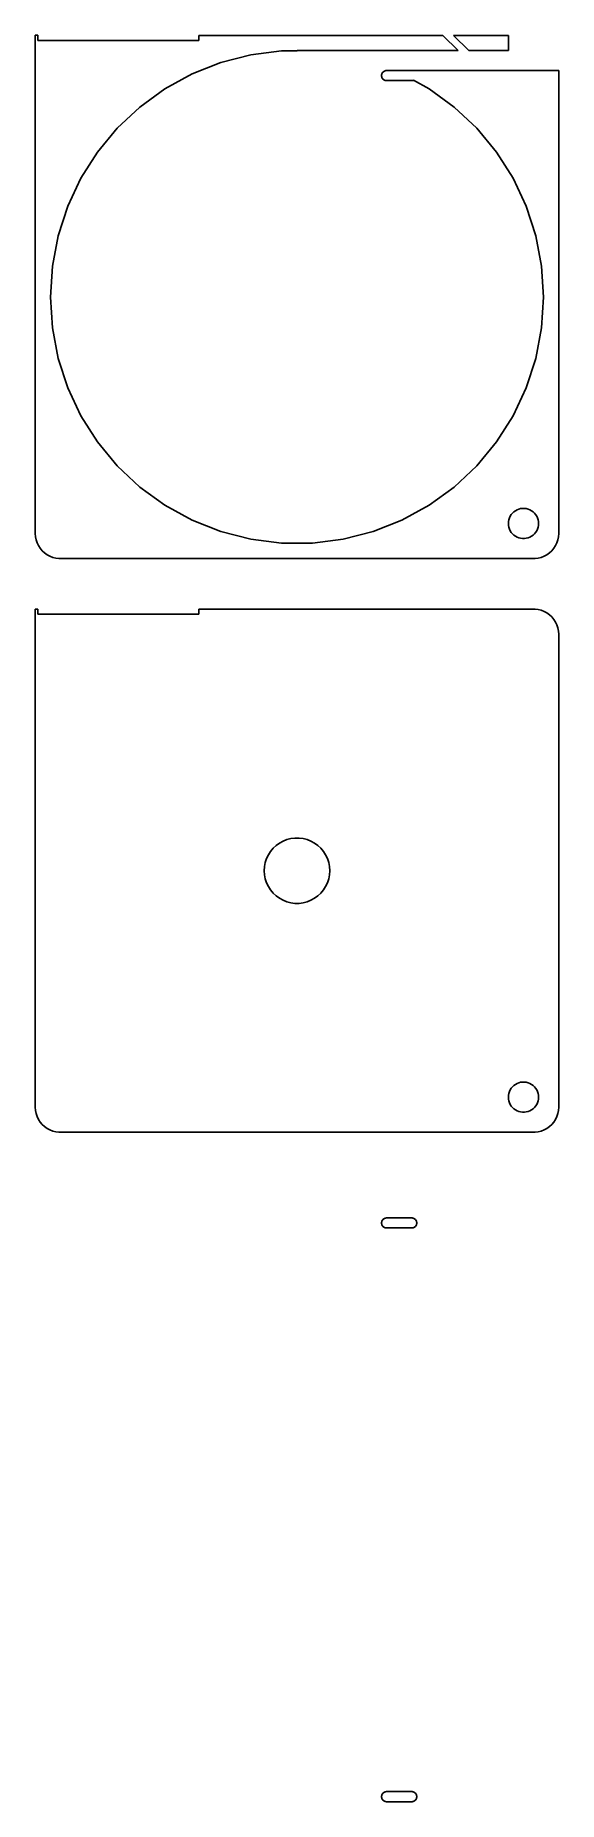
# Model space of a CAD drawing. Header units: metres. Extents: x -52 to 52, y 43 to 394.
import ezdxf

# ---------------------------------------------------------------- set-up
doc = ezdxf.new("R2010")
doc.units = ezdxf.units.M

msp = doc.modelspace()

# ---------------------------------------------------------------- linework, layer by layer
for p, q in [((-51.5, 394), (-52, 394)), ((-52, 394), (-52, 295)), ((-51.5, 393), (-51.5, 394)), ((29.0099, 393.99), (-19.5, 393.99)), ((-19.5, 393.99), (-19.5, 393)), ((32, 391), (29.0099, 393.99)), ((42, 393.99), (31.1312, 393.99)), ((31.1312, 393.99), (34.1213, 391)), ((42, 391), (42, 393.99)), ((-19.5, 393), (-51.5, 393)), ((-15.1418, 388.602), (-9.18167, 390.132)), ((-9.18167, 390.132), (-3.07672, 390.903)), ((-3.07672, 390.903), (0, 390.903)), ((0, 390.903), (0, 391)), ((0, 391), (32, 391)), ((34.1213, 391), (42, 391)), ((-26.2555, 383.372), (-20.8632, 386.337)), ((-20.8632, 386.337), (-15.1418, 388.602)), ((16.8189, 386.125), (16.811, 386)), ((16.8424, 386.249), (16.8189, 386.125)), ((16.8812, 386.368), (16.8424, 386.249)), ((16.9347, 386.482), (16.8812, 386.368)), ((17.002, 386.588), (16.9347, 386.482)), ((17.082, 386.685), (17.002, 386.588)), ((17.1736, 386.771), (17.082, 386.685)), ((17.2752, 386.844), (17.1736, 386.771)), ((17.3852, 386.905), (17.2752, 386.844)), ((17.502, 386.951), (17.3852, 386.905)), ((17.6236, 386.982), (17.502, 386.951)), ((17.7482, 386.998), (17.6236, 386.982)), ((19.1924, 386.998), (17.7482, 386.998)), ((52, 387), (19.1874, 387)), ((19.1874, 387), (19.1924, 386.998)), ((52, 295), (52, 387)), ((-31.2338, 379.755), (-26.2555, 383.372)), ((16.811, 386), (16.8189, 385.875)), ((16.8189, 385.875), (16.8424, 385.751)), ((16.8424, 385.751), (16.8812, 385.632)), ((16.8812, 385.632), (16.9347, 385.518)), ((16.9347, 385.518), (17.002, 385.412)), ((17.002, 385.412), (17.082, 385.315)), ((17.082, 385.315), (17.1736, 385.229)), ((17.1736, 385.229), (17.2752, 385.156)), ((17.2752, 385.156), (17.3852, 385.095)), ((17.3852, 385.095), (17.502, 385.049)), ((17.502, 385.049), (17.6236, 385.018)), ((17.6236, 385.018), (17.7482, 385.002)), ((17.7482, 385.002), (22.8738, 385.002)), ((22.8738, 385.002), (22.9984, 385.018)), ((22.9984, 385.018), (23.12, 385.049)), ((23.12, 385.049), (23.1696, 385.069)), ((23.1696, 385.069), (26.2555, 383.372)), ((26.2555, 383.372), (31.2338, 379.755)), ((-35.7195, 375.543), (-31.2338, 379.755)), ((31.2338, 379.755), (35.7195, 375.543)), ((-39.6418, 370.801), (-35.7195, 375.543)), ((35.7195, 375.543), (39.6418, 370.801)), ((-42.939, 365.606), (-39.6418, 370.801)), ((39.6418, 370.801), (42.939, 365.606)), ((-45.559, 360.038), (-42.939, 365.606)), ((42.939, 365.606), (45.559, 360.038)), ((-47.4606, 354.186), (-45.559, 360.038)), ((45.559, 360.038), (47.4606, 354.186)), ((-48.6136, 348.141), (-47.4606, 354.186)), ((47.4606, 354.186), (48.6136, 348.141)), ((-49, 342), (-48.6136, 348.141)), ((48.6136, 348.141), (49, 342)), ((-48.6136, 335.859), (-49, 342)), ((49, 342), (48.6136, 335.859)), ((-47.4606, 329.814), (-48.6136, 335.859)), ((48.6136, 335.859), (47.4606, 329.814)), ((-45.559, 323.962), (-47.4606, 329.814)), ((47.4606, 329.814), (45.559, 323.962)), ((-42.939, 318.394), (-45.559, 323.962)), ((45.559, 323.962), (42.939, 318.394)), ((-39.6418, 313.199), (-42.939, 318.394)), ((42.939, 318.394), (39.6418, 313.199)), ((-35.7195, 308.457), (-39.6418, 313.199)), ((39.6418, 313.199), (35.7195, 308.457)), ((-31.2338, 304.245), (-35.7195, 308.457)), ((35.7195, 308.457), (31.2338, 304.245)), ((-26.2555, 300.628), (-31.2338, 304.245)), ((31.2338, 304.245), (26.2555, 300.628)), ((-20.8632, 297.663), (-26.2555, 300.628)), ((26.2555, 300.628), (20.8632, 297.663)), ((42.2107, 298.104), (42.3711, 298.445)), ((42.3711, 298.445), (42.5729, 298.763)), ((42.5729, 298.763), (42.8131, 299.054)), ((42.8131, 299.054), (43.0877, 299.312)), ((43.0877, 299.312), (43.3925, 299.533)), ((43.3925, 299.533), (43.7227, 299.714)), ((43.7227, 299.714), (44.0729, 299.853)), ((44.0729, 299.853), (44.4379, 299.947)), ((44.4379, 299.947), (44.8116, 299.994)), ((44.8116, 299.994), (45.1884, 299.994)), ((45.1884, 299.994), (45.5621, 299.947)), ((45.5621, 299.947), (45.927, 299.853)), ((45.927, 299.853), (46.2773, 299.714)), ((46.2773, 299.714), (46.6075, 299.533)), ((46.6075, 299.533), (46.9123, 299.312)), ((46.9123, 299.312), (47.1869, 299.054)), ((47.1869, 299.054), (47.427, 298.763)), ((47.427, 298.763), (47.6289, 298.445)), ((47.6289, 298.445), (47.7893, 298.104)), ((-52, 295), (-51.9606, 294.373)), ((-15.1418, 295.398), (-20.8632, 297.663)), ((-9.18167, 293.868), (-15.1418, 295.398)), ((15.1418, 295.398), (9.18167, 293.868)), ((20.8632, 297.663), (15.1418, 295.398)), ((42, 297), (42.0237, 297.376)), ((42.0237, 296.624), (42, 297)), ((42.0237, 297.376), (42.0942, 297.746)), ((42.0942, 296.254), (42.0237, 296.624)), ((42.0942, 297.746), (42.2107, 298.104)), ((42.2107, 295.896), (42.0942, 296.254)), ((42.3711, 295.555), (42.2107, 295.896)), ((42.5729, 295.237), (42.3711, 295.555)), ((42.8131, 294.946), (42.5729, 295.237)), ((43.0877, 294.688), (42.8131, 294.946)), ((47.1869, 294.946), (46.9123, 294.688)), ((47.427, 295.237), (47.1869, 294.946)), ((47.6289, 295.555), (47.427, 295.237)), ((47.7893, 295.896), (47.6289, 295.555)), ((47.7893, 298.104), (47.9057, 297.746)), ((47.9057, 296.254), (47.7893, 295.896)), ((47.9057, 297.746), (47.9763, 297.376)), ((47.9763, 296.624), (47.9057, 296.254)), ((47.9763, 297.376), (48, 297)), ((48, 297), (47.9763, 296.624)), ((51.9606, 294.373), (52, 295)), ((-51.9606, 294.373), (-51.8429, 293.757)), ((-51.8429, 293.757), (-51.6489, 293.159)), ((-51.6489, 293.159), (-51.3815, 292.591)), ((-51.3815, 292.591), (-51.0451, 292.061)), ((-51.0451, 292.061), (-50.6448, 291.577)), ((-50.6448, 291.577), (-50.1871, 291.147)), ((-3.07672, 293.097), (-9.18167, 293.868)), ((3.07672, 293.097), (-3.07672, 293.097)), ((9.18167, 293.868), (3.07672, 293.097)), ((43.3925, 294.467), (43.0877, 294.688)), ((43.7227, 294.286), (43.3925, 294.467)), ((44.0729, 294.147), (43.7227, 294.286)), ((44.4379, 294.053), (44.0729, 294.147)), ((44.8116, 294.006), (44.4379, 294.053)), ((45.1884, 294.006), (44.8116, 294.006)), ((45.5621, 294.053), (45.1884, 294.006)), ((45.927, 294.147), (45.5621, 294.053)), ((46.2773, 294.286), (45.927, 294.147)), ((46.6075, 294.467), (46.2773, 294.286)), ((46.9123, 294.688), (46.6075, 294.467)), ((50.1871, 291.147), (50.6448, 291.577)), ((50.6448, 291.577), (51.0451, 292.061)), ((51.0451, 292.061), (51.3815, 292.591)), ((51.3815, 292.591), (51.6489, 293.159)), ((51.6489, 293.159), (51.8429, 293.757)), ((51.8429, 293.757), (51.9606, 294.373)), ((-50.1871, 291.147), (-49.6791, 290.778)), ((-49.6791, 290.778), (-49.1289, 290.476)), ((-49.1289, 290.476), (-48.5451, 290.245)), ((-48.5451, 290.245), (-47.9369, 290.089)), ((-47.9369, 290.089), (-47.3139, 290.01)), ((-47.3139, 290.01), (47.3139, 290.01)), ((47.3139, 290.01), (47.9369, 290.089)), ((47.9369, 290.089), (48.5451, 290.245)), ((48.5451, 290.245), (49.1289, 290.476)), ((49.1289, 290.476), (49.6791, 290.778)), ((49.6791, 290.778), (50.1871, 291.147)), ((-51.5, 280), (-52, 280)), ((-52, 280), (-52, 181)), ((-51.5, 279), (-51.5, 280)), ((-19.5, 279), (-51.5, 279)), ((47.3139, 279.99), (-19.5, 279.99)), ((-19.5, 279.99), (-19.5, 279)), ((47.9369, 279.911), (47.3139, 279.99)), ((48.5451, 279.755), (47.9369, 279.911)), ((49.1289, 279.524), (48.5451, 279.755)), ((49.6791, 279.222), (49.1289, 279.524)), ((50.1871, 278.853), (49.6791, 279.222)), ((50.6448, 278.423), (50.1871, 278.853)), ((51.0451, 277.939), (50.6448, 278.423)), ((51.3815, 277.409), (51.0451, 277.939)), ((51.6489, 276.841), (51.3815, 277.409)), ((51.8429, 276.243), (51.6489, 276.841)), ((51.9606, 275.627), (51.8429, 276.243)), ((52, 275), (51.9606, 275.627)), ((52, 181), (52, 275)), ((-5.69598, 231.131), (-5.25861, 231.821)), ((-5.25861, 231.821), (-4.73828, 232.45)), ((-4.73828, 232.45), (-4.14325, 233.008)), ((-4.14325, 233.008), (-3.48286, 233.488)), ((-3.48286, 233.488), (-2.76756, 233.881)), ((-2.76756, 233.881), (-2.00861, 234.182)), ((-2.00861, 234.182), (-1.21797, 234.385)), ((-1.21797, 234.385), (-0.40813, 234.487)), ((-0.40813, 234.487), (0.40813, 234.487)), ((0.40813, 234.487), (1.21797, 234.385)), ((1.21797, 234.385), (2.00861, 234.182)), ((2.00861, 234.182), (2.76756, 233.881)), ((2.76756, 233.881), (3.48286, 233.488)), ((3.48286, 233.488), (4.14325, 233.008)), ((4.14325, 233.008), (4.73828, 232.45)), ((4.73828, 232.45), (5.25861, 231.821)), ((5.25861, 231.821), (5.69598, 231.131)), ((-6.5, 228), (-6.44873, 228.815)), ((-6.44873, 228.815), (-6.29578, 229.616)), ((-6.29578, 229.616), (-6.04353, 230.393)), ((-6.04353, 230.393), (-5.69598, 231.131)), ((5.69598, 231.131), (6.04353, 230.393)), ((6.04353, 230.393), (6.29578, 229.616)), ((6.29578, 229.616), (6.44873, 228.815)), ((6.44873, 228.815), (6.5, 228)), ((-6.44873, 227.185), (-6.5, 228)), ((-6.29578, 226.384), (-6.44873, 227.185)), ((-6.04353, 225.607), (-6.29578, 226.384)), ((-5.69598, 224.869), (-6.04353, 225.607)), ((-5.25861, 224.179), (-5.69598, 224.869)), ((5.69598, 224.869), (5.25861, 224.179)), ((6.04353, 225.607), (5.69598, 224.869)), ((6.29578, 226.384), (6.04353, 225.607)), ((6.44873, 227.185), (6.29578, 226.384)), ((6.5, 228), (6.44873, 227.185)), ((-4.73828, 223.55), (-5.25861, 224.179)), ((-4.14325, 222.992), (-4.73828, 223.55)), ((-3.48286, 222.512), (-4.14325, 222.992)), ((-2.76756, 222.119), (-3.48286, 222.512)), ((-2.00861, 221.818), (-2.76756, 222.119)), ((-1.21797, 221.615), (-2.00861, 221.818)), ((-0.40813, 221.513), (-1.21797, 221.615)), ((0.40813, 221.513), (-0.40813, 221.513)), ((1.21797, 221.615), (0.40813, 221.513)), ((2.00861, 221.818), (1.21797, 221.615)), ((2.76756, 222.119), (2.00861, 221.818)), ((3.48286, 222.512), (2.76756, 222.119)), ((4.14325, 222.992), (3.48286, 222.512)), ((4.73828, 223.55), (4.14325, 222.992)), ((5.25861, 224.179), (4.73828, 223.55)), ((42, 183), (42.0237, 183.376)), ((42.0237, 182.624), (42, 183)), ((42.0237, 183.376), (42.0942, 183.746)), ((42.0942, 182.254), (42.0237, 182.624)), ((42.0942, 183.746), (42.2107, 184.104)), ((42.2107, 184.104), (42.3711, 184.445)), ((42.3711, 184.445), (42.5729, 184.763)), ((42.5729, 184.763), (42.8131, 185.054)), ((42.8131, 185.054), (43.0877, 185.312)), ((43.0877, 185.312), (43.3925, 185.533)), ((43.3925, 185.533), (43.7227, 185.714)), ((43.7227, 185.714), (44.0729, 185.853)), ((44.0729, 185.853), (44.4379, 185.947)), ((44.4379, 185.947), (44.8116, 185.994)), ((44.8116, 185.994), (45.1884, 185.994)), ((45.1884, 185.994), (45.5621, 185.947)), ((45.5621, 185.947), (45.927, 185.853)), ((45.927, 185.853), (46.2773, 185.714)), ((46.2773, 185.714), (46.6075, 185.533)), ((46.6075, 185.533), (46.9123, 185.312)), ((46.9123, 185.312), (47.1869, 185.054)), ((47.1869, 185.054), (47.427, 184.763)), ((47.427, 184.763), (47.6289, 184.445)), ((47.6289, 184.445), (47.7893, 184.104)), ((47.7893, 184.104), (47.9057, 183.746)), ((47.9057, 183.746), (47.9763, 183.376)), ((47.9763, 182.624), (47.9057, 182.254)), ((47.9763, 183.376), (48, 183)), ((48, 183), (47.9763, 182.624)), ((-52, 181), (-51.9606, 180.373)), ((-51.9606, 180.373), (-51.8429, 179.757)), ((-51.8429, 179.757), (-51.6489, 179.159)), ((-51.6489, 179.159), (-51.3815, 178.591)), ((42.2107, 181.896), (42.0942, 182.254)), ((42.3711, 181.555), (42.2107, 181.896)), ((42.5729, 181.237), (42.3711, 181.555)), ((42.8131, 180.946), (42.5729, 181.237)), ((43.0877, 180.688), (42.8131, 180.946)), ((43.3925, 180.467), (43.0877, 180.688)), ((43.7227, 180.286), (43.3925, 180.467)), ((44.0729, 180.147), (43.7227, 180.286)), ((44.4379, 180.053), (44.0729, 180.147)), ((44.8116, 180.006), (44.4379, 180.053)), ((45.1884, 180.006), (44.8116, 180.006)), ((45.5621, 180.053), (45.1884, 180.006)), ((45.927, 180.147), (45.5621, 180.053)), ((46.2773, 180.286), (45.927, 180.147)), ((46.6075, 180.467), (46.2773, 180.286)), ((46.9123, 180.688), (46.6075, 180.467)), ((47.1869, 180.946), (46.9123, 180.688)), ((47.427, 181.237), (47.1869, 180.946)), ((47.6289, 181.555), (47.427, 181.237)), ((47.7893, 181.896), (47.6289, 181.555)), ((47.9057, 182.254), (47.7893, 181.896)), ((51.3815, 178.591), (51.6489, 179.159)), ((51.6489, 179.159), (51.8429, 179.757)), ((51.8429, 179.757), (51.9606, 180.373)), ((51.9606, 180.373), (52, 181)), ((-51.3815, 178.591), (-51.0451, 178.061)), ((-51.0451, 178.061), (-50.6448, 177.577)), ((-50.6448, 177.577), (-50.1871, 177.147)), ((-50.1871, 177.147), (-49.6791, 176.778)), ((-49.6791, 176.778), (-49.1289, 176.476)), ((-49.1289, 176.476), (-48.5451, 176.245)), ((-48.5451, 176.245), (-47.9369, 176.089)), ((-47.9369, 176.089), (-47.3139, 176.01)), ((-47.3139, 176.01), (47.3139, 176.01)), ((47.3139, 176.01), (47.9369, 176.089)), ((47.9369, 176.089), (48.5451, 176.245)), ((48.5451, 176.245), (49.1289, 176.476)), ((49.1289, 176.476), (49.6791, 176.778)), ((49.6791, 176.778), (50.1871, 177.147)), ((50.1871, 177.147), (50.6448, 177.577)), ((50.6448, 177.577), (51.0451, 178.061)), ((51.0451, 178.061), (51.3815, 178.591)), ((16.8189, 158.125), (16.811, 158)), ((16.811, 158), (16.8189, 157.875)), ((16.8424, 158.249), (16.8189, 158.125)), ((16.8812, 158.368), (16.8424, 158.249)), ((16.9347, 158.482), (16.8812, 158.368)), ((17.002, 158.588), (16.9347, 158.482)), ((17.082, 158.685), (17.002, 158.588)), ((17.1736, 158.771), (17.082, 158.685)), ((17.2752, 158.844), (17.1736, 158.771)), ((17.3852, 158.905), (17.2752, 158.844)), ((17.502, 158.951), (17.3852, 158.905)), ((17.6236, 158.982), (17.502, 158.951)), ((17.7482, 158.998), (17.6236, 158.982)), ((22.8738, 158.998), (17.7482, 158.998)), ((22.9984, 158.982), (22.8738, 158.998)), ((23.12, 158.951), (22.9984, 158.982)), ((23.2368, 158.905), (23.12, 158.951)), ((23.3468, 158.844), (23.2368, 158.905)), ((23.4484, 158.771), (23.3468, 158.844)), ((23.54, 158.685), (23.4484, 158.771)), ((23.62, 158.588), (23.54, 158.685)), ((23.6873, 158.482), (23.62, 158.588)), ((23.7408, 158.368), (23.6873, 158.482)), ((23.7796, 158.249), (23.7408, 158.368)), ((23.8031, 158.125), (23.7796, 158.249)), ((23.811, 158), (23.8031, 158.125)), ((23.8031, 157.875), (23.811, 158)), ((16.8189, 157.875), (16.8424, 157.751)), ((16.8424, 157.751), (16.8812, 157.632)), ((16.8812, 157.632), (16.9347, 157.518)), ((16.9347, 157.518), (17.002, 157.412)), ((17.002, 157.412), (17.082, 157.315)), ((17.082, 157.315), (17.1736, 157.229)), ((17.1736, 157.229), (17.2752, 157.156)), ((17.2752, 157.156), (17.3852, 157.095)), ((17.3852, 157.095), (17.502, 157.049)), ((17.502, 157.049), (17.6236, 157.018)), ((17.6236, 157.018), (17.7482, 157.002)), ((17.7482, 157.002), (22.8738, 157.002)), ((22.8738, 157.002), (22.9984, 157.018)), ((22.9984, 157.018), (23.12, 157.049)), ((23.12, 157.049), (23.2368, 157.095)), ((23.2368, 157.095), (23.3468, 157.156)), ((23.3468, 157.156), (23.4484, 157.229)), ((23.4484, 157.229), (23.54, 157.315)), ((23.54, 157.315), (23.62, 157.412)), ((23.62, 157.412), (23.6873, 157.518)), ((23.6873, 157.518), (23.7408, 157.632)), ((23.7408, 157.632), (23.7796, 157.751)), ((23.7796, 157.751), (23.8031, 157.875)), ((16.8189, 44.1253), (16.811, 44)), ((16.811, 44), (16.8189, 43.8747)), ((16.8424, 44.2487), (16.8189, 44.1253)), ((16.8189, 43.8747), (16.8424, 43.7513)), ((16.8812, 44.3681), (16.8424, 44.2487)), ((16.8424, 43.7513), (16.8812, 43.6319)), ((16.9347, 44.4818), (16.8812, 44.3681)), ((16.8812, 43.6319), (16.9347, 43.5182)), ((17.002, 44.5878), (16.9347, 44.4818)), ((16.9347, 43.5182), (17.002, 43.4122)), ((17.082, 44.6845), (17.002, 44.5878)), ((17.002, 43.4122), (17.082, 43.3154)), ((17.1736, 44.7705), (17.082, 44.6845)), ((17.082, 43.3154), (17.1736, 43.2295)), ((17.2752, 44.8443), (17.1736, 44.7705)), ((17.1736, 43.2295), (17.2752, 43.1557)), ((17.3852, 44.9048), (17.2752, 44.8443)), ((17.2752, 43.1557), (17.3852, 43.0952)), ((17.502, 44.951), (17.3852, 44.9048)), ((17.3852, 43.0952), (17.502, 43.0489)), ((17.6236, 44.9823), (17.502, 44.951)), ((17.502, 43.0489), (17.6236, 43.0177)), ((17.7482, 44.998), (17.6236, 44.9823)), ((17.6236, 43.0177), (17.7482, 43.002)), ((22.8738, 44.998), (17.7482, 44.998)), ((17.7482, 43.002), (22.8738, 43.002)), ((22.9984, 44.9823), (22.8738, 44.998)), ((22.8738, 43.002), (22.9984, 43.0177)), ((23.12, 44.951), (22.9984, 44.9823)), ((22.9984, 43.0177), (23.12, 43.0489)), ((23.2368, 44.9048), (23.12, 44.951)), ((23.12, 43.0489), (23.2368, 43.0952)), ((23.3468, 44.8443), (23.2368, 44.9048)), ((23.2368, 43.0952), (23.3468, 43.1557)), ((23.4484, 44.7705), (23.3468, 44.8443)), ((23.3468, 43.1557), (23.4484, 43.2295)), ((23.54, 44.6845), (23.4484, 44.7705)), ((23.4484, 43.2295), (23.54, 43.3154)), ((23.62, 44.5878), (23.54, 44.6845)), ((23.54, 43.3154), (23.62, 43.4122)), ((23.6873, 44.4818), (23.62, 44.5878)), ((23.62, 43.4122), (23.6873, 43.5182)), ((23.7408, 44.3681), (23.6873, 44.4818)), ((23.6873, 43.5182), (23.7408, 43.6319)), ((23.7796, 44.2487), (23.7408, 44.3681)), ((23.7408, 43.6319), (23.7796, 43.7513)), ((23.8031, 44.1253), (23.7796, 44.2487)), ((23.7796, 43.7513), (23.8031, 43.8747)), ((23.811, 44), (23.8031, 44.1253)), ((23.8031, 43.8747), (23.811, 44))]:
    msp.add_line(p, q)

doc.saveas('drawing.dxf')
